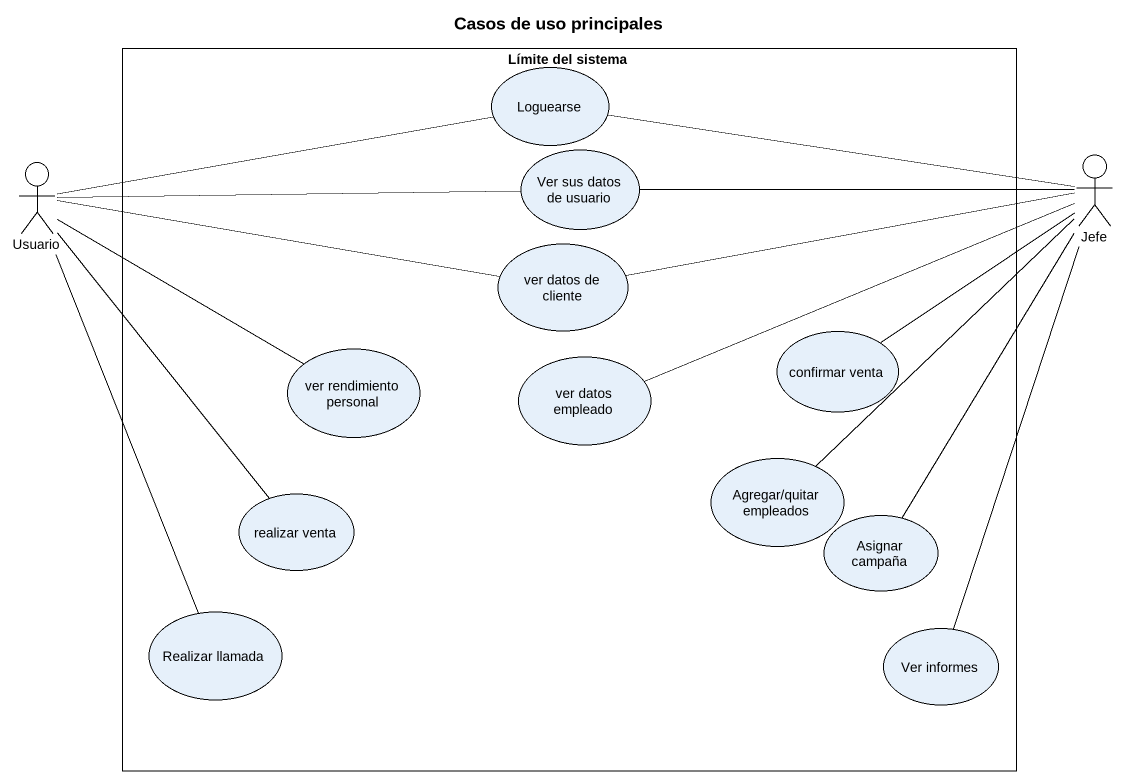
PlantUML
@startuml
title Casos de uso principales
rectangle "Límite del sistema" as Límite_del_sistema {
  usecase Loguearse
  usecase "Ver sus datos de usuario" as Ver_sus_datos_de_usuario
  usecase "ver datos de cliente" as ver_datos_de_cliente
  usecase "ver rendimiento personal" as ver_rendimiento_personal
  usecase "ver datos empleado" as ver_datos_empleado
  usecase "confirmar venta" as confirmar_venta
  usecase "Agregar/quitar empleados" as Agregar_quitar_empleados
  usecase "realizar venta" as realizar_venta
  usecase "Asignar campaña" as Asignar_campaña
  usecase "Realizar llamada" as Realizar_llamada
  usecase "Ver informes" as Ver_informes
}
actor Usuario
actor Jefe
Usuario -right- Loguearse
Usuario -right- Ver_sus_datos_de_usuario
Usuario -right- ver_rendimiento_personal
Usuario -- realizar_venta
Usuario -- Realizar_llamada
Jefe -left- Loguearse
Jefe -left- Ver_sus_datos_de_usuario
Jefe -left- ver_datos_de_cliente
Jefe -- confirmar_venta
ver_datos_de_cliente -left- Usuario
ver_datos_empleado -right- Jefe
Agregar_quitar_empleados -up- Jefe
Asignar_campaña -up- Jefe
Ver_informes -up- Jefe
@enduml
